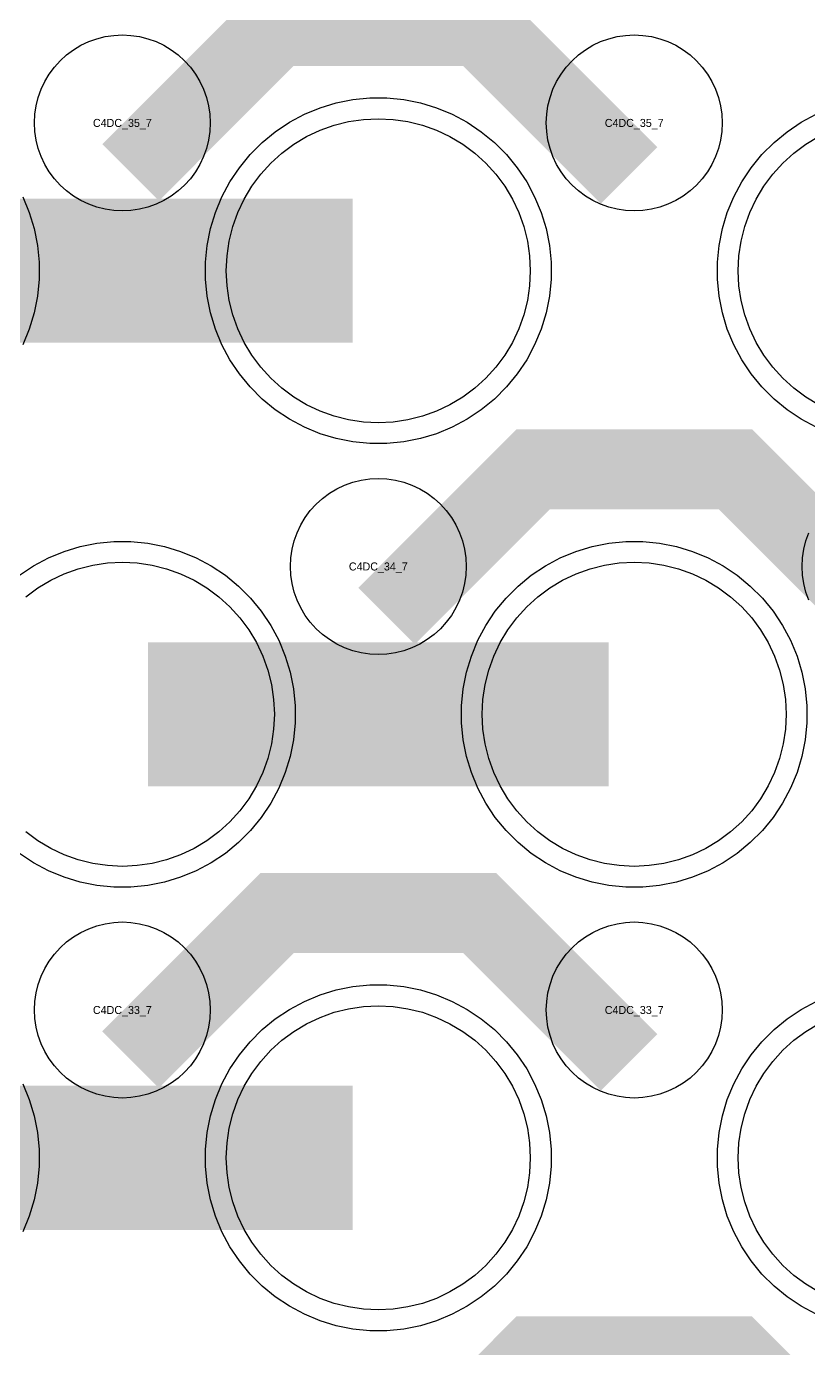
# Model space of a CAD drawing. Extents: x -11880 to 11880, y -14992 to 14992.
# Drawn here: x -9790 to -9545.5, y -10326.5 to -9913.5 of the extents above; entities that cross this region are included whole.
import ezdxf
from ezdxf.enums import TextEntityAlignment as Align

# ---------------------------------------------------------------- set-up
doc = ezdxf.new("R2010")
doc.units = 0
doc.header["$MEASUREMENT"] = 0
for name, color, linetype in [('GDS_775_DT_237', 138, 'CONTINUOUS'), ('RDL1_FS', 34, 'CONTINUOUS'), ('RDL_BS', 160, 'CONTINUOUS')]:
    doc.layers.add(name, color=color, linetype=linetype)

msp = doc.modelspace()

# ---------------------------------------------------------------- linework, layer by layer
at = {"layer": 'RDL1_FS'}
for points in [[(-9680, -10037.329), (-9684.657, -10037.1), (-9689.268, -10036.416), (-9693.791, -10035.284), (-9698.181, -10033.712), (-9702.395, -10031.72), (-9706.395, -10029.322), (-9710.14, -10026.544), (-9713.594, -10023.414), (-9716.724, -10019.96), (-9719.502, -10016.215), (-9721.9, -10012.215), (-9723.892, -10008.001), (-9725.464, -10003.611), (-9726.596, -9999.088), (-9727.28, -9994.477), (-9727.509, -9989.82), (-9727.28, -9985.163), (-9726.596, -9980.552), (-9725.464, -9976.029), (-9723.892, -9971.639), (-9721.9, -9967.425), (-9719.502, -9963.425), (-9716.724, -9959.68), (-9713.594, -9956.226), (-9710.14, -9953.096), (-9706.395, -9950.318), (-9702.395, -9947.92), (-9698.181, -9945.928), (-9693.791, -9944.356), (-9689.268, -9943.224), (-9684.657, -9942.54), (-9680, -9942.311), (-9675.343, -9942.54), (-9670.732, -9943.224), (-9666.209, -9944.356), (-9661.819, -9945.928), (-9657.605, -9947.92), (-9653.605, -9950.318), (-9649.86, -9953.096), (-9646.406, -9956.226), (-9643.276, -9959.68), (-9640.498, -9963.425), (-9638.1, -9967.425), (-9636.108, -9971.639), (-9634.536, -9976.029), (-9633.404, -9980.552), (-9632.72, -9985.163), (-9632.491, -9989.82), (-9632.72, -9994.477), (-9633.404, -9999.088), (-9634.536, -10003.611), (-9636.108, -10008.001), (-9638.1, -10012.215), (-9640.498, -10016.215), (-9643.276, -10019.96), (-9646.406, -10023.414), (-9649.86, -10026.544), (-9653.605, -10029.322), (-9657.605, -10031.72), (-9661.819, -10033.712), (-9666.209, -10035.284), (-9670.732, -10036.416), (-9675.343, -10037.1)], [(-9600, -10175.894), (-9604.657, -10175.665), (-9609.268, -10174.981), (-9613.791, -10173.849), (-9618.181, -10172.277), (-9622.395, -10170.285), (-9626.395, -10167.887), (-9630.14, -10165.109), (-9633.594, -10161.979), (-9636.724, -10158.525), (-9639.502, -10154.78), (-9641.9, -10150.78), (-9643.892, -10146.566), (-9645.464, -10142.176), (-9646.596, -10137.653), (-9647.28, -10133.042), (-9647.509, -10128.385), (-9647.28, -10123.728), (-9646.596, -10119.117), (-9645.464, -10114.594), (-9643.892, -10110.204), (-9641.9, -10105.99), (-9639.502, -10101.99), (-9636.724, -10098.245), (-9633.594, -10094.791), (-9630.14, -10091.661), (-9626.395, -10088.883), (-9622.395, -10086.485), (-9618.181, -10084.493), (-9613.791, -10082.921), (-9609.268, -10081.789), (-9604.657, -10081.105), (-9600, -10080.876), (-9595.343, -10081.105), (-9590.732, -10081.789), (-9586.209, -10082.921), (-9581.819, -10084.493), (-9577.605, -10086.485), (-9573.605, -10088.883), (-9569.86, -10091.661), (-9566.406, -10094.791), (-9563.276, -10098.245), (-9560.498, -10101.99), (-9558.1, -10105.99), (-9556.108, -10110.204), (-9554.536, -10114.594), (-9553.404, -10119.117), (-9552.72, -10123.728), (-9552.491, -10128.385), (-9552.72, -10133.042), (-9553.404, -10137.653), (-9554.536, -10142.176), (-9556.108, -10146.566), (-9558.1, -10150.78), (-9560.498, -10154.78), (-9563.276, -10158.525), (-9566.406, -10161.979), (-9569.86, -10165.109), (-9573.605, -10167.887), (-9577.605, -10170.285), (-9581.819, -10172.277), (-9586.209, -10173.849), (-9590.732, -10174.981), (-9595.343, -10175.665)], [(-9680, -10314.459), (-9684.657, -10314.23), (-9689.268, -10313.546), (-9693.791, -10312.414), (-9698.181, -10310.842), (-9702.395, -10308.85), (-9706.395, -10306.452), (-9710.14, -10303.674), (-9713.594, -10300.544), (-9716.724, -10297.09), (-9719.502, -10293.345), (-9721.9, -10289.345), (-9723.892, -10285.131), (-9725.464, -10280.741), (-9726.596, -10276.218), (-9727.28, -10271.607), (-9727.509, -10266.95), (-9727.28, -10262.293), (-9726.596, -10257.682), (-9725.464, -10253.159), (-9723.892, -10248.769), (-9721.9, -10244.555), (-9719.502, -10240.555), (-9716.724, -10236.81), (-9713.594, -10233.356), (-9710.14, -10230.226), (-9706.395, -10227.448), (-9702.395, -10225.05), (-9698.181, -10223.058), (-9693.791, -10221.486), (-9689.268, -10220.354), (-9684.657, -10219.67), (-9680, -10219.441), (-9675.343, -10219.67), (-9670.732, -10220.354), (-9666.209, -10221.486), (-9661.819, -10223.058), (-9657.605, -10225.05), (-9653.605, -10227.448), (-9649.86, -10230.226), (-9646.406, -10233.356), (-9643.276, -10236.81), (-9640.498, -10240.555), (-9638.1, -10244.555), (-9636.108, -10248.769), (-9634.536, -10253.159), (-9633.404, -10257.682), (-9632.72, -10262.293), (-9632.491, -10266.95), (-9632.72, -10271.607), (-9633.404, -10276.218), (-9634.536, -10280.741), (-9636.108, -10285.131), (-9638.1, -10289.345), (-9640.498, -10293.345), (-9643.276, -10297.09), (-9646.406, -10300.544), (-9649.86, -10303.674), (-9653.605, -10306.452), (-9657.605, -10308.85), (-9661.819, -10310.842), (-9666.209, -10312.414), (-9670.732, -10313.546), (-9675.343, -10314.23)]]:
    msp.add_lwpolyline(points, close=True, dxfattribs=at)
at = {"layer": 'RDL1_FS', "color": 240, "true_color": 0xed1f24}
for points in [[(-9542.395, -10031.72), (-9546.395, -10029.322), (-9550.14, -10026.544), (-9553.594, -10023.414), (-9556.724, -10019.96), (-9559.502, -10016.215), (-9561.9, -10012.215), (-9563.892, -10008.001), (-9565.464, -10003.611), (-9566.596, -9999.088), (-9567.28, -9994.477), (-9567.509, -9989.82), (-9567.28, -9985.163), (-9566.596, -9980.552), (-9565.464, -9976.029), (-9563.892, -9971.639), (-9561.9, -9967.425), (-9559.502, -9963.425), (-9556.724, -9959.68), (-9553.594, -9956.226), (-9550.14, -9953.096), (-9546.395, -9950.318), (-9542.395, -9947.92)], [(-9542.395, -10308.85), (-9546.395, -10306.452), (-9550.14, -10303.674), (-9553.594, -10300.544), (-9556.724, -10297.09), (-9559.502, -10293.345), (-9561.9, -10289.345), (-9563.892, -10285.131), (-9565.464, -10280.741), (-9566.596, -10276.218), (-9567.28, -10271.607), (-9567.509, -10266.95), (-9567.28, -10262.293), (-9566.596, -10257.682), (-9565.464, -10253.159), (-9563.892, -10248.769), (-9561.9, -10244.555), (-9559.502, -10240.555), (-9556.724, -10236.81), (-9553.594, -10233.356), (-9550.14, -10230.226), (-9546.395, -10227.448), (-9542.395, -10225.05)]]:
    msp.add_lwpolyline(points, dxfattribs=at)
at = {"layer": 'RDL1_FS'}
for points in [[(-9831.998, -9989.82, 45, 45, 0), (-9759.998, -9989.82, 45, 45, 0)], [(-9759.998, -9989.82, 45, 45, 0), (-9687.998, -9989.82, 45, 45, 0)], [(-9751.998, -10128.385, 45, 45, 0), (-9679.998, -10128.385, 45, 45, 0)], [(-9679.998, -10128.385, 45, 45, 0), (-9607.998, -10128.385, 45, 45, 0)], [(-9831.998, -10266.95, 45, 45, 0), (-9759.998, -10266.95, 45, 45, 0)], [(-9759.998, -10266.95, 45, 45, 0), (-9687.998, -10266.95, 45, 45, 0)]]:
    msp.add_lwpolyline(points, format="xyseb", dxfattribs=at)
msp.add_lwpolyline([(-9790.14, -10091.661), (-9786.395, -10088.883), (-9782.395, -10086.485), (-9778.181, -10084.493), (-9773.791, -10082.921), (-9769.268, -10081.789), (-9764.657, -10081.105), (-9760, -10080.876), (-9755.343, -10081.105), (-9750.732, -10081.789), (-9746.209, -10082.921), (-9741.819, -10084.493), (-9737.605, -10086.485), (-9733.605, -10088.883), (-9729.86, -10091.661), (-9726.406, -10094.791), (-9723.276, -10098.245), (-9720.498, -10101.99), (-9718.1, -10105.99), (-9716.108, -10110.204), (-9714.536, -10114.594), (-9713.404, -10119.117), (-9712.72, -10123.728), (-9712.491, -10128.385), (-9712.72, -10133.042), (-9713.404, -10137.653), (-9714.536, -10142.176), (-9716.108, -10146.566), (-9718.1, -10150.78), (-9720.498, -10154.78), (-9723.276, -10158.525), (-9726.406, -10161.979), (-9729.86, -10165.109), (-9733.605, -10167.887), (-9737.605, -10170.285), (-9741.819, -10172.277), (-9746.209, -10173.849), (-9750.732, -10174.981), (-9755.343, -10175.665), (-9760, -10175.894), (-9764.657, -10175.665), (-9769.268, -10174.981), (-9773.791, -10173.849), (-9778.181, -10172.277), (-9782.395, -10170.285), (-9786.395, -10167.887), (-9790.14, -10165.109)], dxfattribs=at)
at = {"layer": 'RDL_BS'}
for points in [[(-9757.438, -9959.134, 25, 25, 0), (-9711.623, -9913.319, 25, 25, 0), (-9678.07, -9913.319, 25, 25, 0)], [(-9601.599, -9960.033, 25, 25, 0), (-9648.313, -9913.319, 25, 25, 0), (-9678.071, -9913.319, 25, 25, 0)], [(-9677.438, -10097.699, 25, 25, 0), (-9631.623, -10051.884, 25, 25, 0), (-9598.07, -10051.884, 25, 25, 0)], [(-9521.599, -10098.598, 25, 25, 0), (-9568.313, -10051.884, 25, 25, 0), (-9598.071, -10051.884, 25, 25, 0)], [(-9757.438, -10236.264, 25, 25, 0), (-9711.623, -10190.449, 25, 25, 0), (-9678.07, -10190.449, 25, 25, 0)], [(-9601.599, -10237.163, 25, 25, 0), (-9648.313, -10190.449, 25, 25, 0), (-9678.071, -10190.449, 25, 25, 0)], [(-9677.438, -10374.829, 25, 25, 0), (-9631.623, -10329.014, 25, 25, 0), (-9598.07, -10329.014, 25, 25, 0)], [(-9521.599, -10375.728, 25, 25, 0), (-9568.313, -10329.014, 25, 25, 0), (-9598.071, -10329.014, 25, 25, 0)]]:
    msp.add_lwpolyline(points, format="xyseb", dxfattribs=at)
for points in [[(-9760, -9971.126), (-9762.693, -9970.994), (-9765.365, -9970.598), (-9767.984, -9969.941), (-9770.519, -9969.034), (-9772.956, -9967.882), (-9775.28, -9966.489), (-9777.443, -9964.886), (-9779.442, -9963.074), (-9781.254, -9961.075), (-9782.857, -9958.912), (-9784.25, -9956.588), (-9785.402, -9954.151), (-9786.309, -9951.616), (-9786.966, -9948.997), (-9787.362, -9946.325), (-9787.494, -9943.632), (-9787.362, -9940.939), (-9786.966, -9938.267), (-9786.309, -9935.648), (-9785.402, -9933.113), (-9784.25, -9930.676), (-9782.857, -9928.352), (-9781.254, -9926.189), (-9779.442, -9924.19), (-9777.443, -9922.378), (-9775.28, -9920.775), (-9772.956, -9919.382), (-9770.519, -9918.23), (-9767.984, -9917.323), (-9765.365, -9916.666), (-9762.693, -9916.27), (-9760, -9916.138), (-9757.307, -9916.27), (-9754.635, -9916.666), (-9752.016, -9917.323), (-9749.481, -9918.23), (-9747.044, -9919.382), (-9744.72, -9920.775), (-9742.557, -9922.378), (-9740.558, -9924.19), (-9738.746, -9926.189), (-9737.143, -9928.352), (-9735.75, -9930.676), (-9734.598, -9933.113), (-9733.691, -9935.648), (-9733.034, -9938.267), (-9732.638, -9940.939), (-9732.506, -9943.632), (-9732.638, -9946.325), (-9733.034, -9948.997), (-9733.691, -9951.616), (-9734.598, -9954.151), (-9735.75, -9956.588), (-9737.143, -9958.912), (-9738.746, -9961.075), (-9740.558, -9963.074), (-9742.557, -9964.886), (-9744.72, -9966.489), (-9747.044, -9967.882), (-9749.481, -9969.034), (-9752.016, -9969.941), (-9754.635, -9970.598), (-9757.307, -9970.994)], [(-9600, -9971.126), (-9602.693, -9970.994), (-9605.365, -9970.598), (-9607.984, -9969.941), (-9610.519, -9969.034), (-9612.956, -9967.882), (-9615.28, -9966.489), (-9617.443, -9964.886), (-9619.442, -9963.074), (-9621.254, -9961.075), (-9622.857, -9958.912), (-9624.25, -9956.588), (-9625.402, -9954.151), (-9626.309, -9951.616), (-9626.966, -9948.997), (-9627.362, -9946.325), (-9627.494, -9943.632), (-9627.362, -9940.939), (-9626.966, -9938.267), (-9626.309, -9935.648), (-9625.402, -9933.113), (-9624.25, -9930.676), (-9622.857, -9928.352), (-9621.254, -9926.189), (-9619.442, -9924.19), (-9617.443, -9922.378), (-9615.28, -9920.775), (-9612.956, -9919.382), (-9610.519, -9918.23), (-9607.984, -9917.323), (-9605.365, -9916.666), (-9602.693, -9916.27), (-9600, -9916.138), (-9597.307, -9916.27), (-9594.635, -9916.666), (-9592.016, -9917.323), (-9589.481, -9918.23), (-9587.044, -9919.382), (-9584.72, -9920.775), (-9582.557, -9922.378), (-9580.558, -9924.19), (-9578.746, -9926.189), (-9577.143, -9928.352), (-9575.75, -9930.676), (-9574.598, -9933.113), (-9573.691, -9935.648), (-9573.034, -9938.267), (-9572.638, -9940.939), (-9572.506, -9943.632), (-9572.638, -9946.325), (-9573.034, -9948.997), (-9573.691, -9951.616), (-9574.598, -9954.151), (-9575.75, -9956.588), (-9577.143, -9958.912), (-9578.746, -9961.075), (-9580.558, -9963.074), (-9582.557, -9964.886), (-9584.72, -9966.489), (-9587.044, -9967.882), (-9589.481, -9969.034), (-9592.016, -9969.941), (-9594.635, -9970.598), (-9597.307, -9970.994)], [(-9682.644, -10043.82), (-9687.938, -10043.303), (-9693.165, -10042.257), (-9698.205, -10040.726), (-9703.115, -10038.695), (-9707.777, -10036.203), (-9712.191, -10033.256), (-9716.292, -10029.894), (-9720.074, -10026.112), (-9723.436, -10022.011), (-9726.383, -10017.597), (-9728.875, -10012.935), (-9730.906, -10008.025), (-9732.437, -10002.985), (-9733.483, -9997.758), (-9734, -9992.464), (-9734, -9987.176), (-9733.483, -9981.882), (-9732.437, -9976.655), (-9730.906, -9971.615), (-9728.875, -9966.705), (-9726.383, -9962.043), (-9723.436, -9957.629), (-9720.074, -9953.528), (-9716.292, -9949.746), (-9712.191, -9946.384), (-9707.777, -9943.437), (-9703.115, -9940.945), (-9698.205, -9938.914), (-9693.165, -9937.383), (-9687.938, -9936.337), (-9682.644, -9935.82), (-9677.356, -9935.82), (-9672.062, -9936.337), (-9666.835, -9937.383), (-9661.795, -9938.914), (-9656.885, -9940.945), (-9652.223, -9943.437), (-9647.809, -9946.384), (-9643.708, -9949.746), (-9639.926, -9953.528), (-9636.564, -9957.629), (-9633.617, -9962.043), (-9631.125, -9966.705), (-9629.094, -9971.615), (-9627.563, -9976.655), (-9626.517, -9981.882), (-9626, -9987.176), (-9626, -9992.464), (-9626.517, -9997.758), (-9627.563, -10002.985), (-9629.094, -10008.025), (-9631.125, -10012.935), (-9633.617, -10017.597), (-9636.564, -10022.011), (-9639.926, -10026.112), (-9643.708, -10029.894), (-9647.809, -10033.256), (-9652.223, -10036.203), (-9656.885, -10038.695), (-9661.795, -10040.726), (-9666.835, -10042.257), (-9672.062, -10043.303), (-9677.356, -10043.82)], [(-9680, -10109.691), (-9682.693, -10109.559), (-9685.365, -10109.163), (-9687.984, -10108.506), (-9690.519, -10107.599), (-9692.956, -10106.447), (-9695.28, -10105.054), (-9697.443, -10103.451), (-9699.442, -10101.639), (-9701.254, -10099.64), (-9702.857, -10097.477), (-9704.25, -10095.153), (-9705.402, -10092.716), (-9706.309, -10090.181), (-9706.966, -10087.562), (-9707.362, -10084.89), (-9707.494, -10082.197), (-9707.362, -10079.504), (-9706.966, -10076.832), (-9706.309, -10074.213), (-9705.402, -10071.678), (-9704.25, -10069.241), (-9702.857, -10066.917), (-9701.254, -10064.754), (-9699.442, -10062.755), (-9697.443, -10060.943), (-9695.28, -10059.34), (-9692.956, -10057.947), (-9690.519, -10056.795), (-9687.984, -10055.888), (-9685.365, -10055.231), (-9682.693, -10054.835), (-9680, -10054.703), (-9677.307, -10054.835), (-9674.635, -10055.231), (-9672.016, -10055.888), (-9669.481, -10056.795), (-9667.044, -10057.947), (-9664.72, -10059.34), (-9662.557, -10060.943), (-9660.558, -10062.755), (-9658.746, -10064.754), (-9657.143, -10066.917), (-9655.75, -10069.241), (-9654.598, -10071.678), (-9653.691, -10074.213), (-9653.034, -10076.832), (-9652.638, -10079.504), (-9652.506, -10082.197), (-9652.638, -10084.89), (-9653.034, -10087.562), (-9653.691, -10090.181), (-9654.598, -10092.716), (-9655.75, -10095.153), (-9657.143, -10097.477), (-9658.746, -10099.64), (-9660.558, -10101.639), (-9662.557, -10103.451), (-9664.72, -10105.054), (-9667.044, -10106.447), (-9669.481, -10107.599), (-9672.016, -10108.506), (-9674.635, -10109.163), (-9677.307, -10109.559)], [(-9602.644, -10182.385), (-9607.938, -10181.868), (-9613.165, -10180.822), (-9618.205, -10179.291), (-9623.115, -10177.26), (-9627.777, -10174.768), (-9632.191, -10171.821), (-9636.292, -10168.459), (-9640.074, -10164.677), (-9643.436, -10160.576), (-9646.383, -10156.162), (-9648.875, -10151.5), (-9650.906, -10146.59), (-9652.437, -10141.55), (-9653.483, -10136.323), (-9654, -10131.029), (-9654, -10125.741), (-9653.483, -10120.447), (-9652.437, -10115.22), (-9650.906, -10110.18), (-9648.875, -10105.27), (-9646.383, -10100.608), (-9643.436, -10096.194), (-9640.074, -10092.093), (-9636.292, -10088.311), (-9632.191, -10084.949), (-9627.777, -10082.002), (-9623.115, -10079.51), (-9618.205, -10077.479), (-9613.165, -10075.948), (-9607.938, -10074.902), (-9602.644, -10074.385), (-9597.356, -10074.385), (-9592.062, -10074.902), (-9586.835, -10075.948), (-9581.795, -10077.479), (-9576.885, -10079.51), (-9572.223, -10082.002), (-9567.809, -10084.949), (-9563.708, -10088.311), (-9559.926, -10092.093), (-9556.564, -10096.194), (-9553.617, -10100.608), (-9551.125, -10105.27), (-9549.094, -10110.18), (-9547.563, -10115.22), (-9546.517, -10120.447), (-9546, -10125.741), (-9546, -10131.029), (-9546.517, -10136.323), (-9547.563, -10141.55), (-9549.094, -10146.59), (-9551.125, -10151.5), (-9553.617, -10156.162), (-9556.564, -10160.576), (-9559.926, -10164.677), (-9563.708, -10168.459), (-9567.809, -10171.821), (-9572.223, -10174.768), (-9576.885, -10177.26), (-9581.795, -10179.291), (-9586.835, -10180.822), (-9592.062, -10181.868), (-9597.356, -10182.385)], [(-9760, -10248.256), (-9762.693, -10248.124), (-9765.365, -10247.728), (-9767.984, -10247.071), (-9770.519, -10246.164), (-9772.956, -10245.012), (-9775.28, -10243.619), (-9777.443, -10242.016), (-9779.442, -10240.204), (-9781.254, -10238.205), (-9782.857, -10236.042), (-9784.25, -10233.718), (-9785.402, -10231.281), (-9786.309, -10228.746), (-9786.966, -10226.127), (-9787.362, -10223.455), (-9787.494, -10220.762), (-9787.362, -10218.069), (-9786.966, -10215.397), (-9786.309, -10212.778), (-9785.402, -10210.243), (-9784.25, -10207.806), (-9782.857, -10205.482), (-9781.254, -10203.319), (-9779.442, -10201.32), (-9777.443, -10199.508), (-9775.28, -10197.905), (-9772.956, -10196.512), (-9770.519, -10195.36), (-9767.984, -10194.453), (-9765.365, -10193.796), (-9762.693, -10193.4), (-9760, -10193.268), (-9757.307, -10193.4), (-9754.635, -10193.796), (-9752.016, -10194.453), (-9749.481, -10195.36), (-9747.044, -10196.512), (-9744.72, -10197.905), (-9742.557, -10199.508), (-9740.558, -10201.32), (-9738.746, -10203.319), (-9737.143, -10205.482), (-9735.75, -10207.806), (-9734.598, -10210.243), (-9733.691, -10212.778), (-9733.034, -10215.397), (-9732.638, -10218.069), (-9732.506, -10220.762), (-9732.638, -10223.455), (-9733.034, -10226.127), (-9733.691, -10228.746), (-9734.598, -10231.281), (-9735.75, -10233.718), (-9737.143, -10236.042), (-9738.746, -10238.205), (-9740.558, -10240.204), (-9742.557, -10242.016), (-9744.72, -10243.619), (-9747.044, -10245.012), (-9749.481, -10246.164), (-9752.016, -10247.071), (-9754.635, -10247.728), (-9757.307, -10248.124)], [(-9600, -10248.256), (-9602.693, -10248.124), (-9605.365, -10247.728), (-9607.984, -10247.071), (-9610.519, -10246.164), (-9612.956, -10245.012), (-9615.28, -10243.619), (-9617.443, -10242.016), (-9619.442, -10240.204), (-9621.254, -10238.205), (-9622.857, -10236.042), (-9624.25, -10233.718), (-9625.402, -10231.281), (-9626.309, -10228.746), (-9626.966, -10226.127), (-9627.362, -10223.455), (-9627.494, -10220.762), (-9627.362, -10218.069), (-9626.966, -10215.397), (-9626.309, -10212.778), (-9625.402, -10210.243), (-9624.25, -10207.806), (-9622.857, -10205.482), (-9621.254, -10203.319), (-9619.442, -10201.32), (-9617.443, -10199.508), (-9615.28, -10197.905), (-9612.956, -10196.512), (-9610.519, -10195.36), (-9607.984, -10194.453), (-9605.365, -10193.796), (-9602.693, -10193.4), (-9600, -10193.268), (-9597.307, -10193.4), (-9594.635, -10193.796), (-9592.016, -10194.453), (-9589.481, -10195.36), (-9587.044, -10196.512), (-9584.72, -10197.905), (-9582.557, -10199.508), (-9580.558, -10201.32), (-9578.746, -10203.319), (-9577.143, -10205.482), (-9575.75, -10207.806), (-9574.598, -10210.243), (-9573.691, -10212.778), (-9573.034, -10215.397), (-9572.638, -10218.069), (-9572.506, -10220.762), (-9572.638, -10223.455), (-9573.034, -10226.127), (-9573.691, -10228.746), (-9574.598, -10231.281), (-9575.75, -10233.718), (-9577.143, -10236.042), (-9578.746, -10238.205), (-9580.558, -10240.204), (-9582.557, -10242.016), (-9584.72, -10243.619), (-9587.044, -10245.012), (-9589.481, -10246.164), (-9592.016, -10247.071), (-9594.635, -10247.728), (-9597.307, -10248.124)], [(-9682.644, -10320.95), (-9687.938, -10320.433), (-9693.165, -10319.387), (-9698.205, -10317.856), (-9703.115, -10315.825), (-9707.777, -10313.333), (-9712.191, -10310.386), (-9716.292, -10307.024), (-9720.074, -10303.242), (-9723.436, -10299.141), (-9726.383, -10294.727), (-9728.875, -10290.065), (-9730.906, -10285.155), (-9732.437, -10280.115), (-9733.483, -10274.888), (-9734, -10269.594), (-9734, -10264.306), (-9733.483, -10259.012), (-9732.437, -10253.785), (-9730.906, -10248.745), (-9728.875, -10243.835), (-9726.383, -10239.173), (-9723.436, -10234.759), (-9720.074, -10230.658), (-9716.292, -10226.876), (-9712.191, -10223.514), (-9707.777, -10220.567), (-9703.115, -10218.075), (-9698.205, -10216.044), (-9693.165, -10214.513), (-9687.938, -10213.467), (-9682.644, -10212.95), (-9677.356, -10212.95), (-9672.062, -10213.467), (-9666.835, -10214.513), (-9661.795, -10216.044), (-9656.885, -10218.075), (-9652.223, -10220.567), (-9647.809, -10223.514), (-9643.708, -10226.876), (-9639.926, -10230.658), (-9636.564, -10234.759), (-9633.617, -10239.173), (-9631.125, -10243.835), (-9629.094, -10248.745), (-9627.563, -10253.785), (-9626.517, -10259.012), (-9626, -10264.306), (-9626, -10269.594), (-9626.517, -10274.888), (-9627.563, -10280.115), (-9629.094, -10285.155), (-9631.125, -10290.065), (-9633.617, -10294.727), (-9636.564, -10299.141), (-9639.926, -10303.242), (-9643.708, -10307.024), (-9647.809, -10310.386), (-9652.223, -10313.333), (-9656.885, -10315.825), (-9661.795, -10317.856), (-9666.835, -10319.387), (-9672.062, -10320.433), (-9677.356, -10320.95)]]:
    msp.add_lwpolyline(points, close=True, dxfattribs=at)
at = {"layer": 'RDL_BS', "color": 240, "true_color": 0xed1f24}
for points in [[(-9543.115, -10038.695), (-9547.777, -10036.203), (-9552.191, -10033.256), (-9556.292, -10029.894), (-9560.074, -10026.112), (-9563.436, -10022.011), (-9566.383, -10017.597), (-9568.875, -10012.935), (-9570.906, -10008.025), (-9572.437, -10002.985), (-9573.483, -9997.758), (-9574, -9992.464), (-9574, -9987.176), (-9573.483, -9981.882), (-9572.437, -9976.655), (-9570.906, -9971.615), (-9568.875, -9966.705), (-9566.383, -9962.043), (-9563.436, -9957.629), (-9560.074, -9953.528), (-9556.292, -9949.746), (-9552.191, -9946.384), (-9547.777, -9943.437), (-9543.115, -9940.945)], [(-9543.115, -10315.825), (-9547.777, -10313.333), (-9552.191, -10310.386), (-9556.292, -10307.024), (-9560.074, -10303.242), (-9563.436, -10299.141), (-9566.383, -10294.727), (-9568.875, -10290.065), (-9570.906, -10285.155), (-9572.437, -10280.115), (-9573.483, -10274.888), (-9574, -10269.594), (-9574, -10264.306), (-9573.483, -10259.012), (-9572.437, -10253.785), (-9570.906, -10248.745), (-9568.875, -10243.835), (-9566.383, -10239.173), (-9563.436, -10234.759), (-9560.074, -10230.658), (-9556.292, -10226.876), (-9552.191, -10223.514), (-9547.777, -10220.567), (-9543.115, -10218.075)]]:
    msp.add_lwpolyline(points, dxfattribs=at)
at = {"layer": 'RDL_BS'}
for points in [[(-9791.125, -9966.705), (-9789.094, -9971.615), (-9787.563, -9976.655), (-9786.517, -9981.882), (-9786, -9987.176), (-9786, -9992.464), (-9786.517, -9997.758), (-9787.563, -10002.985), (-9789.094, -10008.025), (-9791.125, -10012.935)], [(-9545.402, -10092.716), (-9546.309, -10090.181), (-9546.966, -10087.562), (-9547.362, -10084.89), (-9547.494, -10082.197), (-9547.362, -10079.504), (-9546.966, -10076.832), (-9546.309, -10074.213), (-9545.402, -10071.678)], [(-9792.191, -10084.949), (-9787.777, -10082.002), (-9783.115, -10079.51), (-9778.205, -10077.479), (-9773.165, -10075.948), (-9767.938, -10074.902), (-9762.644, -10074.385), (-9757.356, -10074.385), (-9752.062, -10074.902), (-9746.835, -10075.948), (-9741.795, -10077.479), (-9736.885, -10079.51), (-9732.223, -10082.002), (-9727.809, -10084.949), (-9723.708, -10088.311), (-9719.926, -10092.093), (-9716.564, -10096.194), (-9713.617, -10100.608), (-9711.125, -10105.27), (-9709.094, -10110.18), (-9707.563, -10115.22), (-9706.517, -10120.447), (-9706, -10125.741), (-9706, -10131.029), (-9706.517, -10136.323), (-9707.563, -10141.55), (-9709.094, -10146.59), (-9711.125, -10151.5), (-9713.617, -10156.162), (-9716.564, -10160.576), (-9719.926, -10164.677), (-9723.708, -10168.459), (-9727.809, -10171.821), (-9732.223, -10174.768), (-9736.885, -10177.26), (-9741.795, -10179.291), (-9746.835, -10180.822), (-9752.062, -10181.868), (-9757.356, -10182.385), (-9762.644, -10182.385), (-9767.938, -10181.868), (-9773.165, -10180.822), (-9778.205, -10179.291), (-9783.115, -10177.26), (-9787.777, -10174.768), (-9792.191, -10171.821)], [(-9791.125, -10243.835), (-9789.094, -10248.745), (-9787.563, -10253.785), (-9786.517, -10259.012), (-9786, -10264.306), (-9786, -10269.594), (-9786.517, -10274.888), (-9787.563, -10280.115), (-9789.094, -10285.155), (-9791.125, -10290.065)]]:
    msp.add_lwpolyline(points, dxfattribs=at)

# ---------------------------------------------------------------- texts
at = {"layer": 'GDS_775_DT_237'}
for s, p in [('C4DC_35_7', (-9760, -9943.632)), ('C4DC_35_7', (-9760, -9943.632)), ('C4DC_35_7', (-9600, -9943.632)), ('C4DC_35_7', (-9600, -9943.632)), ('C4DC_34_7', (-9680, -10082.197)), ('C4DC_34_7', (-9680, -10082.197)), ('C4DC_33_7', (-9760, -10220.762)), ('C4DC_33_7', (-9760, -10220.762)), ('C4DC_33_7', (-9600, -10220.762)), ('C4DC_33_7', (-9600, -10220.762))]:
    msp.add_text(s, height=2.5, dxfattribs=at).set_placement(p, align=Align.MIDDLE_CENTER)

doc.saveas('drawing.dxf')
